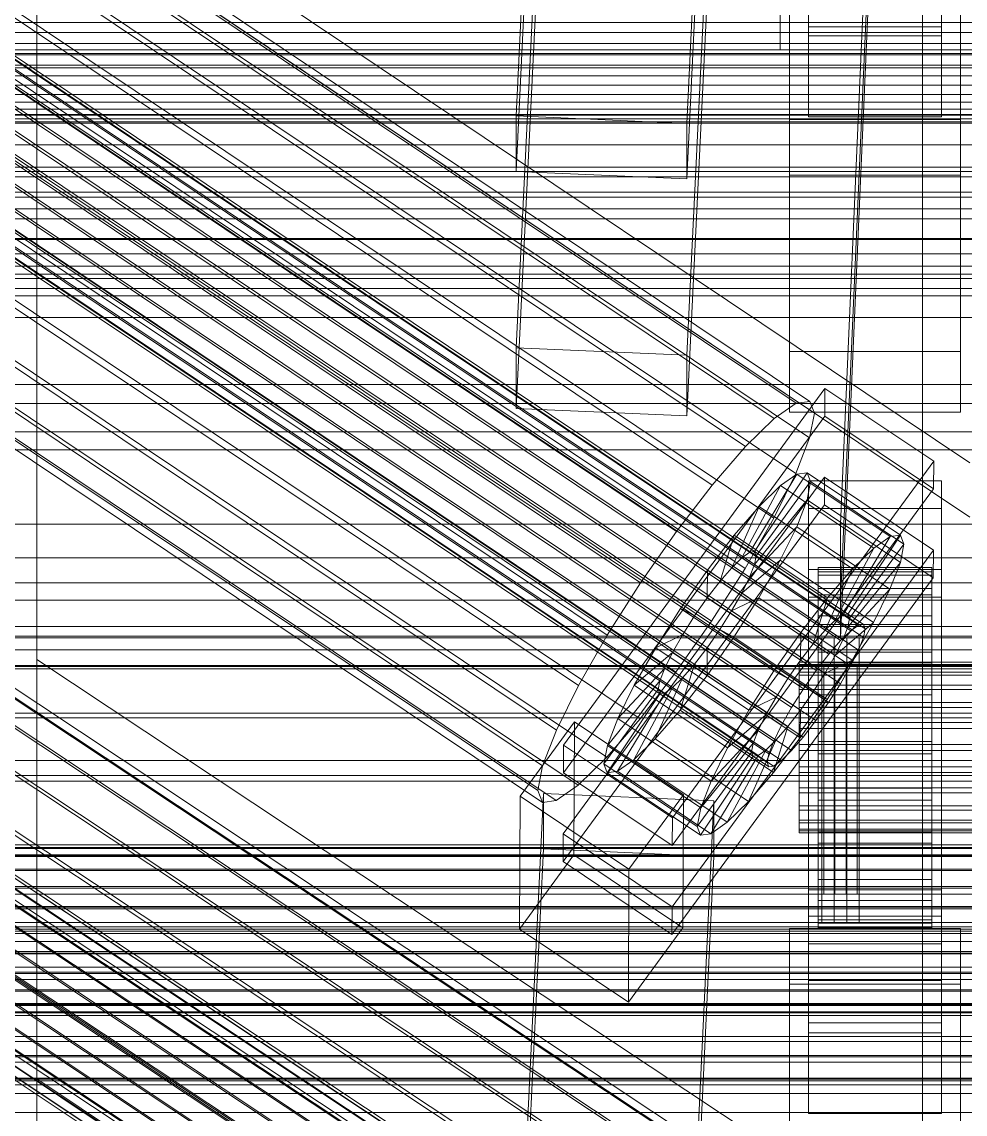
# Model space of a CAD drawing. Header units: millimetres. Extents: x -2500 to 58855, y -53268 to 6837.
# Drawn here: x -229.9 to -130.5, y -33162.2 to -33047.1 of the extents above; entities that cross this region are included whole.
import ezdxf

# ---------------------------------------------------------------- set-up
doc = ezdxf.new("R2010")
doc.units = ezdxf.units.MM
for name, color, linetype, lineweight in [('frontal_adapter-mix', 7, 'Continuous', 0), ('frontal_C01', 7, 'Continuous', 0), ('frontal_C02', 7, 'Continuous', 0), ('frontal_C03', 7, 'Continuous', 0), ('frontal_mezcladora', 7, 'Continuous', 0), ('frontal_secador', 7, 'Continuous', 0)]:
    doc.layers.add(name, color=color, linetype=linetype, lineweight=lineweight)

msp = doc.modelspace()

# ---------------------------------------------------------------- linework, layer by layer
at = {"layer": 'frontal_adapter-mix'}
for p in [(-150, -33000), (150, -33050)]:
    msp.add_line(p, (-150, -33050), dxfattribs=at)
at = {"layer": 'frontal_C01'}
for p, q in [((-228.298, -32923.125), (-228.298, -33114.26)), ((-228.298, -33119.948), (-228.298, -32928.813)), ((-147, -33003.054), (-147, -33048.527)), ((-133, -33048.527), (-133, -33003.054)), ((-177.811, -33081.409), (-174.943, -33022.59)), ((-156.962, -33023.377), (-159.83, -33082.196)), ((-177.811, -33087.814), (-174.943, -33028.994)), ((-159.83, -33088.6), (-156.962, -33029.781)), ((-147, -33047.593), (-147, -33032.224)), ((-133, -33032.224), (-133, -33047.593)), ((-149, -33081.801), (-149, -33036.707)), ((-131, -33036.707), (-131, -33081.801)), ((-147, -33041.698), (-147, -33057.066)), ((-133, -33057.066), (-133, -33041.698)), ((-149, -33088.204), (-149, -33043.11)), ((-131, -33088.204), (-131, -33043.11)), ((-147, -33045.325), (-147, -33048.527)), ((-133, -33048.527), (-133, -33045.325)), ((-440, -33048.181), (440, -33048.181)), ((-311.15, -33047.131), (311.15, -33047.131)), ((-133, -33047.593), (-147, -33047.593)), ((-147, -33047.593), (-147, -33057.066)), ((-133, -33057.066), (-133, -33047.593)), ((-440, -33049.335), (440, -33049.335)), ((-147, -33048.527), (-133, -33048.527)), ((-311.15, -33050.386), (311.15, -33050.386)), ((-440, -33050.526), (440, -33050.526)), ((-332.629, -33050.577), (-148.32, -33172.908)), ((-331.181, -33050.569), (-146.872, -33172.901)), ((-440, -33051.64), (440, -33051.64)), ((-440, -33052.75), (440, -33052.75)), ((-334.938, -33052.024), (-150.629, -33174.355)), ((-330.692, -33052.003), (-146.383, -33174.334)), ((-440, -33053.748), (440, -33053.748)), ((-311.15, -33053.747), (311.15, -33053.747)), ((-440, -33054.701), (440, -33054.701)), ((-356.348, -33054.947), (-142.549, -33196.851)), ((-355.53, -33054.434), (-141.731, -33196.339)), ((-355.017, -33054.432), (-141.218, -33196.336)), ((-354.844, -33054.94), (-141.045, -33196.844)), ((-337.95, -33054.813), (-153.641, -33177.144)), ((-331.197, -33054.779), (-146.887, -33177.11)), ((-440, -33055.517), (440, -33055.517)), ((-357.415, -33055.935), (-143.617, -33197.84)), ((-355.022, -33055.923), (-141.224, -33197.828)), ((-440, -33056.248), (440, -33056.248)), ((-440, -33056.825), (440, -33056.825)), ((-440, -33057.284), (440, -33057.284)), ((-358.659, -33057.331), (-144.861, -33199.236)), ((-355.541, -33057.316), (-141.742, -33199.22)), ((-311.15, -33056.891), (311.15, -33056.891)), ((-147, -33057.066), (-133, -33057.066)), ((-440, -33057.583), (440, -33057.583)), ((-440, -33057.74), (440, -33057.74)), ((-146.196, -33200.945), (-359.995, -33059.04)), ((-356.363, -33059.022), (-142.565, -33200.927)), ((-341.461, -33058.753), (-157.152, -33181.084)), ((-332.659, -33058.709), (-148.35, -33181.04)), ((-311.15, -33060.023), (311.15, -33060.023)), ((-361.332, -33060.946), (-147.533, -33202.85)), ((-357.434, -33060.926), (-143.635, -33202.831)), ((450, -33062.374), (-450, -33062.374)), ((-362.578, -33062.917), (-148.779, -33204.822)), ((-358.68, -33062.898), (-144.881, -33204.802)), ((-311.15, -33062.841), (311.15, -33062.841)), ((-160.922, -33185.907), (-345.231, -33063.576)), ((-334.981, -33063.525), (-150.672, -33185.856)), ((-363.648, -33064.821), (-149.85, -33206.726)), ((-360.017, -33064.803), (-146.218, -33206.708)), ((-364.471, -33066.528), (-150.672, -33208.432)), ((-361.352, -33066.512), (-147.554, -33208.417)), ((-311.15, -33065.531), (311.15, -33065.531)), ((-365.168, -33068.904), (-151.369, -33210.809)), ((-364.989, -33067.92), (-151.191, -33209.825)), ((-363.664, -33068.897), (-149.865, -33210.801)), ((-362.596, -33067.908), (-148.798, -33209.813)), ((-338.003, -33068.898), (-153.694, -33191.23)), ((-311.15, -33067.832), (311.15, -33067.832)), ((-364.995, -33069.412), (-151.196, -33211.316)), ((-364.482, -33069.409), (-150.683, -33211.314)), ((-349.002, -33068.953), (-164.693, -33191.285)), ((-311.15, -33069.896), (311.15, -33069.896)), ((-311.15, -33071.524), (311.15, -33071.524)), ((-311.15, -33072.821), (311.15, -33072.821)), ((-352.519, -33074.518), (-168.21, -33196.85)), ((-341.52, -33074.463), (-157.211, -33196.795)), ((-311.15, -33073.663), (311.15, -33073.663)), ((-311.15, -33074.106), (311.15, -33074.106)), ((-450, -33075.181), (450, -33075.181)), ((-425, -33075.923), (425, -33075.923)), ((-345.291, -33079.841), (-160.982, -33202.172)), ((-159.83, -33082.196), (-177.811, -33081.409)), ((-177.811, -33081.409), (-177.811, -33087.814)), ((-159.83, -33088.6), (-159.83, -33082.196)), ((-131, -33081.801), (-149, -33081.801)), ((-149, -33081.801), (-149, -33088.204)), ((-131, -33088.204), (-131, -33081.801)), ((425, -33087.291), (-425, -33087.291)), ((-177.811, -33087.814), (-159.83, -33088.6)), ((-149, -33088.204), (-131, -33088.204)), ((425, -33092.188), (-425, -33092.188)), ((-425, -33103.556), (425, -33103.556)), ((-130, -33179.504), (-228.298, -33114.26)), ((-228.298, -33114.26), (-228.298, -33426.447)), ((-228.298, -33114.26), (-228.298, -33119.948)), ((-228.298, -33432.135), (-228.298, -33119.948)), ((-228.298, -33119.948), (-130, -33185.191))]:
    msp.add_line(p, q, dxfattribs=at)
at = {"layer": 'frontal_C02'}
for p, q in [((-332.629, -32963.774), (-148.32, -33087.258)), ((-331.181, -32963.577), (-146.872, -33087.061)), ((-330.692, -32964.821), (-146.383, -33088.305)), ((-334.938, -32965.398), (-150.629, -33088.882)), ((-355.53, -32967.415), (-141.731, -33110.657)), ((-355.017, -32967.346), (-141.218, -33110.587)), ((-331.197, -32967.42), (-146.887, -33090.904)), ((-356.348, -32967.991), (-142.549, -33111.232)), ((-355.022, -32968.707), (-141.224, -33111.949)), ((-354.844, -32967.786), (-141.045, -33111.028)), ((-337.95, -32968.338), (-153.641, -33091.822)), ((-357.415, -32969.033), (-143.617, -33112.274)), ((-358.659, -32970.47), (-144.861, -33113.711)), ((-355.541, -32970.046), (-141.742, -33113.287)), ((-356.363, -32971.711), (-142.565, -33114.952)), ((-332.659, -32971.198), (-148.35, -33094.682)), ((-146.196, -33115.446), (-359.995, -32972.204)), ((-341.461, -32972.394), (-157.152, -33095.878)), ((-361.332, -32974.118), (-147.533, -33117.36)), ((-357.434, -32973.589), (-143.635, -33116.83)), ((-358.68, -32975.551), (-144.881, -33118.793)), ((-362.578, -32976.081), (-148.779, -33119.323)), ((-334.981, -32975.896), (-150.672, -33099.38)), ((-360.017, -32977.465), (-146.218, -33120.707)), ((-160.922, -33100.774), (-345.231, -32977.29)), ((-363.648, -32977.959), (-149.85, -33121.2)), ((-364.471, -32979.624), (-150.672, -33122.865)), ((-361.352, -32979.2), (-147.554, -33122.441)), ((-364.989, -32980.963), (-151.191, -33124.204)), ((-362.596, -32980.637), (-148.798, -33123.879)), ((-338.003, -32981.196), (-153.694, -33104.68)), ((-365.168, -32981.884), (-151.369, -33125.125)), ((-364.995, -32982.324), (-151.196, -33125.566)), ((-364.482, -32982.254), (-150.683, -33125.496)), ((-363.664, -32981.679), (-149.865, -33124.92)), ((-349.002, -32982.692), (-164.693, -33106.176)), ((-341.52, -32986.736), (-157.211, -33110.219)), ((-352.519, -32988.231), (-168.21, -33111.715)), ((-345.291, -32992.137), (-160.982, -33115.621)), ((-355.541, -32993.531), (-171.232, -33117.015)), ((-349.061, -32997.033), (-164.752, -33120.517)), ((-357.863, -32998.23), (-173.554, -33121.714)), ((-177.811, -33056.97), (-174.943, -32997.593)), ((-156.962, -32998.388), (-159.83, -33057.765)), ((-359.326, -33002.007), (-175.016, -33125.491)), ((-352.572, -33001.089), (-168.263, -33124.573)), ((-355.584, -33004.029), (-171.275, -33127.513)), ((-177.811, -33062.817), (-174.943, -33003.44)), ((-159.83, -33063.611), (-156.962, -33004.234)), ((-359.83, -33004.607), (-175.521, -33128.09)), ((-359.341, -33005.85), (-175.032, -33129.334)), ((-357.893, -33005.653), (-173.584, -33129.137)), ((-149, -33057.366), (-149, -33011.844)), ((-131, -33011.844), (-131, -33057.366)), ((-149, -33063.211), (-149, -33017.69)), ((-131, -33063.211), (-131, -33017.69)), ((-130, -33093.525), (-228.298, -33027.666)), ((-228.298, -33027.666), (-228.298, -33158.452)), ((-228.298, -33164.193), (-228.298, -33033.407)), ((-228.298, -33033.407), (-130, -33099.266)), ((-425, -33051.909), (425, -33051.909)), ((-159.83, -33057.765), (-177.811, -33056.97)), ((-177.811, -33056.97), (-177.811, -33062.817)), ((-131, -33057.366), (-149, -33057.366)), ((-149, -33057.366), (-149, -33063.211)), ((-131, -33063.211), (-131, -33057.366)), ((-159.83, -33063.611), (-159.83, -33057.765)), ((-177.811, -33062.817), (-159.83, -33063.611)), ((425, -33063.385), (-425, -33063.385)), ((-149, -33063.211), (-131, -33063.211)), ((425, -33066.756), (-425, -33066.756)), ((-425, -33078.232), (425, -33078.232)), ((-172.809, -33123.286), (-145.277, -33085.693)), ((-145.289, -33088.616), (-145.277, -33085.693)), ((-145.277, -33085.693), (-133.809, -33093.377)), ((-150.629, -33088.882), (-148.32, -33087.258)), ((-148.32, -33087.258), (-146.872, -33087.061)), ((-146.872, -33087.061), (-146.383, -33088.305)), ((-146.383, -33088.305), (-146.887, -33090.904)), ((-145.289, -33088.616), (-172.821, -33126.209)), ((-153.641, -33091.822), (-150.629, -33088.882)), ((-133.821, -33096.299), (-145.289, -33088.616)), ((-157.152, -33095.878), (-153.641, -33091.822)), ((-146.887, -33090.904), (-148.35, -33094.682)), ((-133.809, -33093.377), (-161.341, -33130.97)), ((-133.809, -33093.377), (-133.821, -33096.299)), ((-172.847, -33132.639), (-145.315, -33095.046)), ((-153.199, -33102.973), (-148.226, -33094.729)), ((-152.686, -33102.904), (-147.143, -33094.582)), ((-148.35, -33094.682), (-150.672, -33099.38)), ((-148.226, -33094.729), (-149.953, -33095.944)), ((-147.143, -33094.582), (-148.226, -33094.729)), ((-148.226, -33094.729), (-138.396, -33101.315)), ((-147.143, -33094.582), (-137.313, -33101.168)), ((-146.777, -33095.512), (-147.143, -33094.582)), ((-145.327, -33097.968), (-145.315, -33095.046)), ((-145.315, -33095.046), (-133.847, -33102.729)), ((-161.353, -33133.892), (-133.821, -33096.299)), ((-160.922, -33100.774), (-157.152, -33095.878)), ((-154.017, -33103.549), (-149.953, -33095.944)), ((-152.513, -33103.344), (-146.777, -33095.512)), ((-149.953, -33095.944), (-152.207, -33098.143)), ((-149.953, -33095.944), (-140.123, -33102.53)), ((-147.155, -33097.457), (-146.777, -33095.512)), ((-147, -33098.346), (-147, -33095.423)), ((-147, -33095.423), (-133, -33095.423)), ((-147, -33141.327), (-147, -33095.423)), ((-146.777, -33095.512), (-136.948, -33102.098)), ((-133, -33095.423), (-133, -33098.346)), ((-133, -33095.423), (-133, -33141.327)), ((-152.692, -33104.265), (-147.155, -33097.457)), ((-148.249, -33100.282), (-147.155, -33097.457)), ((-147.155, -33097.457), (-137.325, -33104.042)), ((-145.327, -33097.968), (-172.859, -33135.561)), ((-155.085, -33104.591), (-152.207, -33098.143)), ((-152.207, -33098.143), (-154.833, -33101.178)), ((-152.207, -33098.143), (-142.377, -33104.729)), ((-133, -33098.346), (-147, -33098.346)), ((-147, -33098.346), (-147, -33144.25)), ((-133.859, -33105.652), (-145.327, -33097.968)), ((-133, -33144.25), (-133, -33098.346)), ((-150.672, -33099.38), (-153.694, -33104.68)), ((-164.693, -33106.176), (-160.922, -33100.774)), ((-153.21, -33105.604), (-148.249, -33100.282)), ((-149.985, -33103.797), (-148.249, -33100.282)), ((-148.249, -33100.282), (-138.419, -33106.868)), ((-154.833, -33101.178), (-157.653, -33104.84)), ((-156.329, -33106.028), (-154.833, -33101.178)), ((-154.833, -33101.178), (-145.003, -33107.763)), ((-138.396, -33101.315), (-143.369, -33109.559)), ((-137.313, -33101.168), (-142.856, -33109.489)), ((-136.948, -33102.098), (-142.683, -33109.93)), ((-140.123, -33102.53), (-138.396, -33101.315)), ((-138.396, -33101.315), (-137.313, -33101.168)), ((-136.948, -33102.098), (-137.325, -33104.042)), ((-137.313, -33101.168), (-136.948, -33102.098)), ((-133.847, -33102.729), (-161.379, -33140.322)), ((-154.017, -33103.549), (-153.199, -33102.973)), ((-153.199, -33102.973), (-152.686, -33102.904)), ((-143.369, -33109.559), (-153.199, -33102.973)), ((-152.513, -33103.344), (-152.692, -33104.265)), ((-142.856, -33109.489), (-152.686, -33102.904)), ((-152.686, -33102.904), (-152.513, -33103.344)), ((-142.683, -33109.93), (-152.513, -33103.344)), ((-140.123, -33102.53), (-144.188, -33110.135)), ((-142.377, -33104.729), (-140.123, -33102.53)), ((-133.847, -33102.729), (-133.859, -33105.652)), ((-156.329, -33106.028), (-155.085, -33104.591)), ((-155.085, -33104.591), (-154.017, -33103.549)), ((-145.255, -33111.176), (-155.085, -33104.591)), ((-154.033, -33107.269), (-149.985, -33103.797)), ((-144.188, -33110.135), (-154.017, -33103.549)), ((-152.692, -33104.265), (-153.21, -33105.604)), ((-142.862, -33110.851), (-152.692, -33104.265)), ((-152.246, -33107.762), (-149.985, -33103.797)), ((-149.985, -33103.797), (-140.156, -33110.383)), ((-146, -33114.562), (-146, -33104.568)), ((-146, -33104.568), (-146, -33105.044)), ((-146, -33104.568), (-134, -33104.568)), ((-146, -33105.386), (-146, -33104.568)), ((-137.325, -33104.042), (-142.862, -33110.851)), ((-137.325, -33104.042), (-138.419, -33106.868)), ((-134, -33105.044), (-134, -33104.568)), ((-134, -33104.568), (-134, -33114.562)), ((-134, -33104.568), (-134, -33105.386)), ((-161.391, -33143.245), (-133.859, -33105.652)), ((-157.653, -33104.84), (-160.474, -33108.88)), ((-157.653, -33104.84), (-157.665, -33107.762)), ((-147.823, -33111.426), (-157.653, -33104.84)), ((-153.694, -33104.68), (-157.211, -33110.219)), ((-153.21, -33105.604), (-154.033, -33107.269)), ((-143.38, -33112.19), (-153.21, -33105.604)), ((-147, -33107.698), (-147, -33104.776)), ((-147, -33104.776), (-133, -33104.776)), ((-147, -33150.68), (-147, -33104.776)), ((-146, -33114.787), (-146, -33105.044)), ((-146, -33105.044), (-146, -33106.782)), ((-146, -33105.044), (-134, -33105.044)), ((-146, -33114.95), (-146, -33105.386)), ((-146, -33105.386), (-134, -33105.386)), ((-146, -33107.443), (-146, -33105.386)), ((-142.377, -33104.729), (-145.255, -33111.176)), ((-145.003, -33107.763), (-142.377, -33104.729)), ((-134, -33106.782), (-134, -33105.044)), ((-134, -33105.044), (-134, -33114.787)), ((-134, -33105.386), (-134, -33114.95)), ((-134, -33105.386), (-134, -33107.443)), ((-133, -33104.776), (-133, -33107.698)), ((-133, -33104.776), (-133, -33150.68)), ((-168.21, -33111.715), (-164.693, -33106.176)), ((-157.665, -33107.762), (-156.329, -33106.028)), ((-146.499, -33112.614), (-156.329, -33106.028)), ((-146, -33115.611), (-146, -33106.782)), ((-146, -33106.782), (-146, -33109.662)), ((-146, -33106.782), (-134, -33106.782)), ((-138.419, -33106.868), (-143.38, -33112.19)), ((-138.419, -33106.868), (-140.156, -33110.383)), ((-134, -33109.662), (-134, -33106.782)), ((-134, -33106.782), (-134, -33115.611)), ((-159.001, -33109.676), (-157.665, -33107.762)), ((-157.665, -33107.762), (-147.835, -33114.348)), ((-154.033, -33107.269), (-155.103, -33109.146)), ((-155.103, -33109.146), (-152.246, -33107.762)), ((-154.877, -33111.905), (-152.246, -33107.762)), ((-144.203, -33113.854), (-154.033, -33107.269)), ((-152.246, -33107.762), (-142.416, -33114.347)), ((-147.823, -33111.426), (-145.003, -33107.763)), ((-133, -33107.698), (-147, -33107.698)), ((-147, -33107.698), (-147, -33153.603)), ((-145.003, -33107.763), (-146.499, -33112.614)), ((-146, -33115.924), (-146, -33107.443)), ((-146, -33107.443), (-134, -33107.443)), ((-146, -33110.597), (-146, -33107.443)), ((-134, -33107.443), (-134, -33115.924)), ((-134, -33107.443), (-134, -33110.597)), ((-133, -33153.603), (-133, -33107.698)), ((-160.474, -33108.88), (-163.105, -33113.024)), ((-159.001, -33109.676), (-160.474, -33108.88)), ((-160.474, -33108.88), (-150.644, -33115.466)), ((-155.103, -33109.146), (-156.35, -33111.109)), ((-145.274, -33115.732), (-155.103, -33109.146)), ((-157.211, -33110.219), (-160.982, -33115.621)), ((-160.247, -33111.639), (-159.001, -33109.676)), ((-149.171, -33116.262), (-159.001, -33109.676)), ((-146, -33116.975), (-146, -33109.662)), ((-146, -33109.662), (-146, -33113.49)), ((-146, -33109.662), (-134, -33109.662)), ((-144.188, -33110.135), (-145.255, -33111.176)), ((-143.369, -33109.559), (-144.188, -33110.135)), ((-142.856, -33109.489), (-143.369, -33109.559)), ((-142.862, -33110.851), (-142.683, -33109.93)), ((-142.683, -33109.93), (-142.856, -33109.489)), ((-134, -33113.49), (-134, -33109.662)), ((-134, -33109.662), (-134, -33116.975)), ((-156.35, -33111.109), (-157.686, -33113.023)), ((-156.35, -33111.109), (-154.877, -33111.905)), ((-146.52, -33117.695), (-156.35, -33111.109)), ((-150.644, -33115.466), (-147.823, -33111.426)), ((-147.835, -33114.348), (-147.823, -33111.426)), ((-145.255, -33111.176), (-146.499, -33112.614)), ((-146, -33117.418), (-146, -33110.597)), ((-146, -33110.597), (-134, -33110.597)), ((-146, -33114.635), (-146, -33110.597)), ((-140.156, -33110.383), (-144.203, -33113.854)), ((-143.617, -33112.274), (-142.549, -33111.232)), ((-143.38, -33112.19), (-142.862, -33110.851)), ((-142.549, -33111.232), (-141.731, -33110.657)), ((-140.156, -33110.383), (-142.416, -33114.347)), ((-141.731, -33110.657), (-141.218, -33110.587)), ((-141.045, -33111.028), (-141.224, -33111.949)), ((-141.218, -33110.587), (-141.045, -33111.028)), ((-134, -33110.597), (-134, -33117.418)), ((-134, -33110.597), (-134, -33114.635)), ((-171.232, -33117.015), (-168.21, -33111.715)), ((-160.247, -33111.639), (-163.105, -33113.024)), ((-161.318, -33113.517), (-160.247, -33111.639)), ((-150.417, -33118.225), (-160.247, -33111.639)), ((-157.698, -33115.946), (-154.877, -33111.905)), ((-154.877, -33111.905), (-145.047, -33118.491)), ((-146.499, -33112.614), (-147.835, -33114.348)), ((-144.861, -33113.711), (-143.617, -33112.274)), ((-144.203, -33113.854), (-143.38, -33112.19)), ((-141.224, -33111.949), (-141.742, -33113.287)), ((-450, -33113.242), (450, -33113.242)), ((-163.105, -33113.024), (-165.365, -33116.988)), ((-161.318, -33113.517), (-165.365, -33116.988)), ((-163.105, -33113.024), (-153.275, -33119.61)), ((-162.14, -33115.182), (-161.318, -33113.517)), ((-151.488, -33120.103), (-161.318, -33113.517)), ((-157.686, -33113.023), (-159.022, -33114.758)), ((-157.686, -33113.023), (-157.698, -33115.946)), ((-147.856, -33119.609), (-157.686, -33113.023)), ((-146.196, -33115.446), (-144.861, -33113.711)), ((-146, -33118.788), (-146, -33113.49)), ((-146, -33113.49), (-146, -33118.004)), ((-146, -33113.49), (-134, -33113.49)), ((-141.742, -33113.287), (-142.565, -33114.952)), ((-134, -33118.004), (-134, -33113.49)), ((-134, -33113.49), (-134, -33118.788)), ((-159.022, -33114.758), (-160.518, -33119.608)), ((-159.022, -33114.758), (-160.266, -33116.195)), ((-149.192, -33121.344), (-159.022, -33114.758)), ((-147.835, -33114.348), (-149.171, -33116.262)), ((-148, -33114.95), (-148, -33114.562)), ((-148, -33114.562), (-148, -33114.787)), ((-148, -33114.562), (148, -33114.562)), ((-148, -33114.787), (-148, -33115.611)), ((-148, -33114.787), (148, -33114.787)), ((-148, -33115.924), (-148, -33114.95)), ((-148, -33114.95), (148, -33114.95)), ((-146, -33114.787), (-146, -33114.562)), ((-134, -33114.562), (-146, -33114.562)), ((-146, -33114.562), (-146, -33114.95)), ((-146, -33119.33), (-146, -33114.635)), ((-146, -33114.635), (-134, -33114.635)), ((-146, -33119.28), (-146, -33114.635)), ((-146, -33115.611), (-146, -33114.787)), ((-134, -33114.787), (-146, -33114.787)), ((-134, -33114.95), (-146, -33114.95)), ((-146, -33114.95), (-146, -33115.924)), ((-145.274, -33115.732), (-144.203, -33113.854)), ((-142.416, -33114.347), (-145.274, -33115.732)), ((-142.416, -33114.347), (-145.047, -33118.491)), ((-142.565, -33114.952), (-143.635, -33116.83)), ((-134, -33114.562), (-134, -33114.787)), ((-134, -33114.95), (-134, -33114.562)), ((-134, -33114.635), (-134, -33119.33)), ((-134, -33114.635), (-134, -33119.28)), ((-134, -33114.787), (-134, -33115.611)), ((-134, -33115.924), (-134, -33114.95)), ((-162.14, -33115.182), (-167.102, -33120.503)), ((-160.982, -33115.621), (-164.752, -33120.517)), ((-162.659, -33116.521), (-162.14, -33115.182)), ((-152.311, -33121.768), (-162.14, -33115.182)), ((-160.518, -33119.608), (-157.698, -33115.946)), ((-157.698, -33115.946), (-147.868, -33122.532)), ((-153.275, -33119.61), (-150.644, -33115.466)), ((-150.644, -33115.466), (-149.171, -33116.262)), ((-148, -33115.611), (-148, -33116.975)), ((-148, -33115.611), (148, -33115.611)), ((-148, -33117.418), (-148, -33115.924)), ((-148, -33115.924), (148, -33115.924)), ((-147.533, -33117.36), (-146.196, -33115.446)), ((-146.52, -33117.695), (-145.274, -33115.732)), ((-146, -33116.975), (-146, -33115.611)), ((-134, -33115.611), (-146, -33115.611)), ((-134, -33115.924), (-146, -33115.924)), ((-146, -33115.924), (-146, -33117.418)), ((-134, -33115.611), (-134, -33116.975)), ((-134, -33117.418), (-134, -33115.924)), ((-173.554, -33121.714), (-171.232, -33117.015)), ((-162.659, -33116.521), (-168.196, -33123.329)), ((-165.365, -33116.988), (-167.102, -33120.503)), ((-161.333, -33117.237), (-165.397, -33124.842)), ((-165.365, -33116.988), (-155.535, -33123.574)), ((-160.266, -33116.195), (-163.144, -33122.642)), ((-162.837, -33117.442), (-162.659, -33116.521)), ((-152.829, -33123.106), (-162.659, -33116.521)), ((-161.333, -33117.237), (-162.151, -33117.812)), ((-160.266, -33116.195), (-161.333, -33117.237)), ((-151.503, -33123.823), (-161.333, -33117.237)), ((-150.436, -33122.781), (-160.266, -33116.195)), ((-149.171, -33116.262), (-150.417, -33118.225)), ((-148, -33116.975), (-148, -33118.788)), ((-148, -33116.975), (148, -33116.975)), ((-146, -33118.788), (-146, -33116.975)), ((-134, -33116.975), (-146, -33116.975)), ((-143.635, -33116.83), (-144.881, -33118.793)), ((-134, -33116.975), (-134, -33118.788)), ((-162.837, -33117.442), (-168.573, -33125.273)), ((-162.664, -33117.882), (-168.208, -33126.204)), ((-162.151, -33117.812), (-167.125, -33126.056)), ((-162.664, -33117.882), (-162.837, -33117.442)), ((-153.008, -33124.027), (-162.837, -33117.442)), ((-162.151, -33117.812), (-162.664, -33117.882)), ((-152.835, -33124.468), (-162.664, -33117.882)), ((-152.321, -33124.398), (-162.151, -33117.812)), ((-153.275, -33119.61), (-150.417, -33118.225)), ((-150.417, -33118.225), (-151.488, -33120.103)), ((-148.779, -33119.323), (-147.533, -33117.36)), ((-148, -33119.33), (-148, -33117.418)), ((-148, -33117.418), (148, -33117.418)), ((-147.856, -33119.609), (-146.52, -33117.695)), ((-145.047, -33118.491), (-146.52, -33117.695)), ((-134, -33117.418), (-146, -33117.418)), ((-146, -33117.418), (-146, -33119.33)), ((-146, -33118.004), (-146, -33120.926)), ((-134, -33118.004), (-146, -33118.004)), ((-146, -33118.004), (-146, -33122.896)), ((-134, -33119.33), (-134, -33117.418)), ((-134, -33120.926), (-134, -33118.004)), ((-134, -33122.896), (-134, -33118.004)), ((-149.85, -33121.2), (-148.779, -33119.323)), ((-148, -33118.788), (-148, -33120.926)), ((-148, -33118.788), (148, -33118.788)), ((-148, -33121.531), (-148, -33119.33)), ((-148, -33119.33), (148, -33119.33)), ((-145.047, -33118.491), (-147.868, -33122.532)), ((-144.881, -33118.793), (-146.218, -33120.707)), ((-146, -33120.926), (-146, -33118.788)), ((-134, -33118.788), (-146, -33118.788)), ((-146, -33121.531), (-146, -33119.28)), ((-146, -33119.28), (-134, -33119.28)), ((-146, -33124.218), (-146, -33119.28)), ((-134, -33119.33), (-146, -33119.33)), ((-146, -33119.33), (-146, -33121.531)), ((-134, -33118.788), (-134, -33120.926)), ((-134, -33119.28), (-134, -33121.531)), ((-134, -33119.28), (-134, -33124.218)), ((-134, -33121.531), (-134, -33119.33)), ((-164.752, -33120.517), (-168.263, -33124.573)), ((-167.102, -33120.503), (-168.196, -33123.329)), ((-167.102, -33120.503), (-157.272, -33127.089)), ((-163.144, -33122.642), (-160.518, -33119.608)), ((-160.518, -33119.608), (-150.688, -33126.194)), ((-155.535, -33123.574), (-153.275, -33119.61)), ((-155.535, -33123.574), (-151.488, -33120.103)), ((-151.488, -33120.103), (-152.311, -33121.768)), ((-149.192, -33121.344), (-147.856, -33119.609)), ((-147.868, -33122.532), (-147.856, -33119.609)), ((-146.218, -33120.707), (-147.554, -33122.441)), ((-177.394, -33128.675), (-171.658, -33120.843)), ((-175.016, -33125.491), (-173.554, -33121.714)), ((-171.715, -33134.872), (-171.658, -33120.843)), ((-171.658, -33120.843), (-160.19, -33128.526)), ((-157.272, -33127.089), (-152.311, -33121.768)), ((-152.311, -33121.768), (-152.829, -33123.106)), ((-150.688, -33126.194), (-149.192, -33121.344)), ((-150.672, -33122.865), (-149.85, -33121.2)), ((-150.436, -33122.781), (-149.192, -33121.344)), ((-148, -33120.926), (-148, -33123.243)), ((148, -33120.926), (-148, -33120.926)), ((-148, -33123.87), (-148, -33121.531)), ((-148, -33121.531), (148, -33121.531)), ((-146, -33120.926), (-134, -33120.926)), ((-146, -33123.243), (-146, -33120.926)), ((-134, -33121.531), (-146, -33121.531)), ((-146, -33121.531), (-146, -33123.87)), ((-134, -33120.926), (-134, -33123.243)), ((-134, -33123.87), (-134, -33121.531)), ((-165.397, -33124.842), (-163.144, -33122.642)), ((-163.144, -33122.642), (-153.314, -33129.228)), ((-153.314, -33129.228), (-150.436, -33122.781)), ((-151.503, -33123.823), (-150.436, -33122.781)), ((-151.191, -33124.204), (-150.672, -33122.865)), ((-147.868, -33122.532), (-150.688, -33126.194)), ((-147.554, -33122.441), (-148.798, -33123.879)), ((-146, -33123.243), (-146, -33122.896)), ((-146, -33122.896), (-146, -33127.833)), ((-146, -33122.896), (-134, -33122.896)), ((-134, -33127.833), (-134, -33122.896)), ((-134, -33122.896), (-134, -33123.243)), ((-172.809, -33123.286), (-172.821, -33126.209)), ((-161.341, -33130.97), (-172.809, -33123.286)), ((-168.196, -33123.329), (-168.573, -33125.273)), ((-168.196, -33123.329), (-158.366, -33129.915)), ((-158.743, -33131.859), (-153.008, -33124.027)), ((-158.366, -33129.915), (-152.829, -33123.106)), ((-157.272, -33127.089), (-155.535, -33123.574)), ((-155.567, -33131.427), (-151.503, -33123.823)), ((-152.829, -33123.106), (-153.008, -33124.027)), ((-153.008, -33124.027), (-152.835, -33124.468)), ((-152.321, -33124.398), (-151.503, -33123.823)), ((-148.798, -33123.879), (-149.865, -33124.92)), ((-148, -33123.243), (-148, -33125.582)), ((-148, -33123.243), (148, -33123.243)), ((-148, -33126.187), (-148, -33123.87)), ((-148, -33123.87), (148, -33123.87)), ((-146, -33125.582), (-146, -33123.243)), ((-134, -33123.243), (-146, -33123.243)), ((-146, -33123.87), (-146, -33124.218)), ((-134, -33123.87), (-146, -33123.87)), ((-146, -33123.87), (-146, -33126.187)), ((-134, -33123.243), (-134, -33125.582)), ((-134, -33124.218), (-134, -33123.87)), ((-134, -33126.187), (-134, -33123.87)), ((450, -33124.933), (-450, -33124.933)), ((-168.263, -33124.573), (-171.275, -33127.513)), ((-168.573, -33125.273), (-168.208, -33126.204)), ((-168.573, -33125.273), (-158.743, -33131.859)), ((-167.125, -33126.056), (-165.397, -33124.842)), ((-165.397, -33124.842), (-155.567, -33131.427)), ((-158.378, -33132.789), (-152.835, -33124.468)), ((-157.295, -33132.642), (-152.321, -33124.398)), ((-152.835, -33124.468), (-152.321, -33124.398)), ((-151.369, -33125.125), (-151.191, -33124.204)), ((-151.196, -33125.566), (-151.369, -33125.125)), ((-149.865, -33124.92), (-150.683, -33125.496)), ((-146, -33124.218), (-134, -33124.218)), ((-146, -33129.11), (-146, -33124.218)), ((-134, -33124.218), (-134, -33129.11)), ((-175.521, -33128.09), (-175.016, -33125.491)), ((-172.821, -33126.209), (-161.353, -33133.892)), ((-168.208, -33126.204), (-167.125, -33126.056)), ((-168.208, -33126.204), (-158.378, -33132.789)), ((-167.125, -33126.056), (-157.295, -33132.642)), ((-150.688, -33126.194), (-153.314, -33129.228)), ((-150.683, -33125.496), (-151.196, -33125.566)), ((-148, -33125.582), (-148, -33127.783)), ((-148, -33125.582), (148, -33125.582)), ((-148, -33128.325), (-148, -33126.187)), ((-148, -33126.187), (148, -33126.187)), ((-146, -33127.783), (-146, -33125.582)), ((-146, -33125.582), (-146, -33127.833)), ((-134, -33125.582), (-146, -33125.582)), ((-146, -33126.187), (-146, -33129.11)), ((-134, -33126.187), (-146, -33126.187)), ((-146, -33126.187), (-146, -33128.325)), ((-134, -33127.833), (-134, -33125.582)), ((-134, -33125.582), (-134, -33127.783)), ((-134, -33129.11), (-134, -33126.187)), ((-134, -33128.325), (-134, -33126.187)), ((-171.275, -33127.513), (-173.584, -33129.137)), ((-158.366, -33129.915), (-157.272, -33127.089)), ((-177.811, -33187.756), (-174.943, -33128.379)), ((-177.394, -33128.675), (-177.451, -33142.704)), ((-165.926, -33136.358), (-177.394, -33128.675)), ((-175.032, -33129.334), (-175.521, -33128.09)), ((-174.943, -33134.225), (-174.943, -33128.379)), ((-174.943, -33128.379), (-156.962, -33129.173)), ((-160.19, -33128.526), (-165.926, -33136.358)), ((-160.19, -33128.526), (-160.247, -33142.555)), ((-148, -33127.783), (-148, -33129.695)), ((-148, -33127.783), (148, -33127.783)), ((-148, -33130.138), (-148, -33128.325)), ((-148, -33128.325), (148, -33128.325)), ((-146, -33129.695), (-146, -33127.783)), ((-146, -33127.783), (-146, -33132.478)), ((-134, -33127.783), (-146, -33127.783)), ((-146, -33127.833), (-146, -33132.478)), ((-146, -33127.833), (-134, -33127.833)), ((-146, -33128.325), (-146, -33133.623)), ((-134, -33128.325), (-146, -33128.325)), ((-146, -33128.325), (-146, -33130.138)), ((-134, -33132.478), (-134, -33127.783)), ((-134, -33127.783), (-134, -33129.695)), ((-134, -33132.478), (-134, -33127.833)), ((-134, -33133.623), (-134, -33128.325)), ((-134, -33130.138), (-134, -33128.325)), ((-173.584, -33129.137), (-175.032, -33129.334)), ((-156.962, -33129.173), (-159.83, -33188.55)), ((-158.743, -33131.859), (-158.366, -33129.915)), ((-156.962, -33129.173), (-156.962, -33135.019)), ((-153.314, -33129.228), (-155.567, -33131.427)), ((-148, -33129.695), (-148, -33131.19)), ((-148, -33129.695), (148, -33129.695)), ((-146, -33129.11), (-134, -33129.11)), ((-146, -33133.623), (-146, -33129.11)), ((-146, -33131.19), (-146, -33129.695)), ((-146, -33129.695), (-146, -33136.516)), ((-134, -33129.695), (-146, -33129.695)), ((-134, -33129.11), (-134, -33133.623)), ((-134, -33136.516), (-134, -33129.695)), ((-134, -33129.695), (-134, -33131.19)), ((-161.353, -33133.892), (-161.341, -33130.97)), ((-148, -33131.503), (-148, -33130.138)), ((-148, -33130.138), (148, -33130.138)), ((-146, -33130.138), (-146, -33137.451)), ((-134, -33130.138), (-146, -33130.138)), ((-146, -33130.138), (-146, -33131.503)), ((-134, -33137.451), (-134, -33130.138)), ((-134, -33131.503), (-134, -33130.138)), ((-158.378, -33132.789), (-158.743, -33131.859)), ((-155.567, -33131.427), (-157.295, -33132.642)), ((-148, -33131.19), (-148, -33132.164)), ((-148, -33131.19), (148, -33131.19)), ((-148, -33132.326), (-148, -33131.503)), ((-148, -33131.503), (148, -33131.503)), ((-148, -33132.164), (-148, -33132.551)), ((-148, -33132.164), (148, -33132.164)), ((-146, -33132.164), (-146, -33131.19)), ((-146, -33131.19), (-146, -33139.671)), ((-134, -33131.19), (-146, -33131.19)), ((-146, -33131.503), (-146, -33140.332)), ((-134, -33131.503), (-146, -33131.503)), ((-146, -33131.503), (-146, -33132.326)), ((-146, -33132.551), (-146, -33132.164)), ((-146, -33132.164), (-146, -33141.727)), ((-134, -33132.164), (-146, -33132.164)), ((-134, -33139.671), (-134, -33131.19)), ((-134, -33131.19), (-134, -33132.164)), ((-134, -33140.332), (-134, -33131.503)), ((-134, -33132.326), (-134, -33131.503)), ((-134, -33141.727), (-134, -33132.164)), ((-134, -33132.164), (-134, -33132.551)), ((-172.847, -33132.639), (-172.859, -33135.561)), ((-161.379, -33140.322), (-172.847, -33132.639)), ((-157.295, -33132.642), (-158.378, -33132.789)), ((-148, -33132.551), (-148, -33132.326)), ((-148, -33132.326), (148, -33132.326)), ((-148, -33132.551), (148, -33132.551)), ((-146, -33132.326), (-146, -33142.069)), ((-134, -33132.326), (-146, -33132.326)), ((-146, -33132.326), (-146, -33132.551)), ((-146, -33132.478), (-146, -33136.516)), ((-146, -33132.478), (-134, -33132.478)), ((-146, -33132.551), (-146, -33142.545)), ((-134, -33132.551), (-146, -33132.551)), ((-134, -33142.069), (-134, -33132.326)), ((-134, -33132.551), (-134, -33132.326)), ((-134, -33136.516), (-134, -33132.478)), ((-134, -33142.545), (-134, -33132.551)), ((-177.811, -33193.602), (-174.943, -33134.225)), ((-156.962, -33135.019), (-174.943, -33134.225)), ((-146, -33133.623), (-134, -33133.623)), ((-146, -33137.451), (-146, -33133.623)), ((-134, -33133.623), (-134, -33137.451)), ((-171.715, -33134.872), (-177.451, -33142.704)), ((-172.859, -33135.561), (-161.391, -33143.245)), ((-160.247, -33142.555), (-171.715, -33134.872)), ((-159.83, -33194.396), (-156.962, -33135.019)), ((-165.983, -33150.387), (-165.926, -33136.358)), ((-146, -33136.516), (-146, -33139.671)), ((-146, -33136.516), (-134, -33136.516)), ((-134, -33139.671), (-134, -33136.516)), ((-146, -33137.451), (-134, -33137.451)), ((-146, -33140.332), (-146, -33137.451)), ((-134, -33137.451), (-134, -33140.332)), ((-147, -33152.567), (-147, -33138.538)), ((-147, -33138.538), (-133, -33138.538)), ((-147, -33148.101), (-147, -33138.538)), ((-133, -33138.538), (-133, -33152.567)), ((-133, -33138.538), (-133, -33148.101)), ((-146, -33139.671), (-146, -33141.727)), ((-146, -33139.671), (-134, -33139.671)), ((-134, -33141.727), (-134, -33139.671)), ((-161.391, -33143.245), (-161.379, -33140.322)), ((-133, -33141.327), (-147, -33141.327)), ((-147, -33141.327), (-147, -33144.25)), ((-146, -33140.332), (-134, -33140.332)), ((-146, -33142.069), (-146, -33140.332)), ((-134, -33140.332), (-134, -33142.069)), ((-133, -33144.25), (-133, -33141.327)), ((-165.983, -33150.387), (-160.247, -33142.555)), ((-146, -33141.727), (-146, -33142.545)), ((-146, -33141.727), (-134, -33141.727)), ((-146, -33142.069), (-134, -33142.069)), ((-146, -33142.545), (-146, -33142.069)), ((-146, -33142.545), (-134, -33142.545)), ((-134, -33142.545), (-134, -33141.727)), ((-134, -33142.069), (-134, -33142.545)), ((-177.451, -33142.704), (-165.983, -33150.387)), ((-149, -33148.475), (-149, -33142.63)), ((-149, -33142.63), (-131, -33142.63)), ((-149, -33188.151), (-149, -33142.63)), ((-131, -33142.63), (-131, -33148.475)), ((-131, -33142.63), (-131, -33188.151)), ((-147, -33144.25), (-133, -33144.25)), ((450, -33146.714), (-450, -33146.714)), ((-133, -33148.101), (-147, -33148.101)), ((-147, -33148.101), (-147, -33162.13)), ((-133, -33162.13), (-133, -33148.101)), ((-131, -33148.475), (-149, -33148.475)), ((-149, -33193.997), (-149, -33148.475)), ((-131, -33193.997), (-131, -33148.475)), ((-133, -33150.68), (-147, -33150.68)), ((-147, -33150.68), (-147, -33153.603)), ((-133, -33153.603), (-133, -33150.68)), ((-133, -33152.567), (-147, -33152.567)), ((-147, -33152.567), (-147, -33162.13)), ((-133, -33162.13), (-133, -33152.567)), ((-147, -33153.603), (-133, -33153.603)), ((-450, -33158.405), (450, -33158.405)), ((-130, -33224.31), (-228.298, -33158.452)), ((-228.298, -33158.452), (-228.298, -33332.832)), ((-228.298, -33158.452), (-228.298, -33164.193)), ((-147, -33162.13), (-133, -33162.13))]:
    msp.add_line(p, q, dxfattribs=at)
at = {"layer": 'frontal_C03'}
for p, q in [((430, -33085.291), (-430, -33085.291)), ((430, -33090.291), (-430, -33090.291)), ((0, -33106.199), (-250, -33106.199)), ((-250, -33110.797), (250, -33110.797)), ((-250, -33111.797), (250, -33111.797)), ((-250, -33111.977), (0, -33111.977)), ((-250, -33111.977), (250, -33111.977)), ((-250, -33114.91), (250, -33114.91)), ((-250, -33115.258), (250, -33115.258)), ((-250, -33119.923), (250, -33119.923)), ((-250, -33120.415), (250, -33120.415)), ((-250, -33126.494), (250, -33126.494)), ((-250, -33127.097), (250, -33127.097)), ((-268, -33133.795), (268, -33133.795)), ((-268, -33134.077), (268, -33134.077)), ((-268, -33134.127), (268, -33134.127)), ((250, -33134.177), (-250, -33134.177)), ((-268, -33134.952), (268, -33134.952)), ((-268, -33135.05), (268, -33135.05)), ((-250, -33134.849), (250, -33134.849)), ((-268, -33136.362), (268, -33136.362)), ((-268, -33136.5), (268, -33136.5)), ((-268, -33138.21), (268, -33138.21)), ((-268, -33138.38), (268, -33138.38)), ((430, -33140.291), (-430, -33140.291)), ((268, -33140.371), (-268, -33140.371)), ((-268, -33140.56), (268, -33140.56)), ((-250, -33142.447), (250, -33142.447)), ((-268, -33142.697), (268, -33142.697)), ((-268, -33142.893), (268, -33142.893)), ((-250, -33143.143), (250, -33143.143)), ((430, -33145.291), (-430, -33145.291)), ((-268, -33145.03), (268, -33145.03)), ((-268, -33145.219), (268, -33145.219)), ((-268, -33147.21), (268, -33147.21)), ((-268, -33147.379), (268, -33147.379)), ((-268, -33149.089), (268, -33149.089)), ((-268, -33149.228), (268, -33149.228)), ((-268, -33150.54), (268, -33150.54)), ((-268, -33150.638), (268, -33150.638)), ((-268, -33151.462), (268, -33151.462)), ((-268, -33151.513), (268, -33151.513)), ((-268, -33151.794), (268, -33151.794)), ((-250, -33150.74), (250, -33150.74)), ((-250, -33151.413), (250, -33151.413)), ((-250, -33158.493), (250, -33158.493)), ((-250, -33159.095), (250, -33159.095))]:
    msp.add_line(p, q, dxfattribs=at)
at = {"layer": 'frontal_mezcladora'}
for p, q in [((575, -33050), (-575, -33050)), ((-275, -33050), (275, -33050)), ((-575, -33070), (575, -33070))]:
    msp.add_line(p, q, dxfattribs=at)
at = {"layer": 'frontal_secador'}
for p, q in [((-143.634, -33100), (-138.617, -32985)), ((-138.617, -32993), (-143.634, -33108)), ((-138.617, -32997), (-143.634, -33112)), ((-135, -33295), (-135, -33005)), ((-1375, -33065), (1375, -33065)), ((-286.994, -33100), (-143.634, -33100)), ((-143.634, -33100), (-143.634, -33108)), ((-143.634, -33100), (0, -33100)), ((-143.634, -33108), (-286.994, -33108)), ((-143.634, -33108), (-143.634, -33112)), ((0, -33108), (-143.634, -33108)), ((-288.956, -33112), (-145.596, -33112)), ((-143.634, -33112), (-286.994, -33112)), ((-285.032, -33112), (-141.672, -33112)), ((-141.672, -33112), (-145.596, -33112)), ((-145.596, -33112), (-145.596, -33115)), ((-144.288, -33115), (-144.288, -33112)), ((-144.288, -33112), (-142.979, -33112)), ((-144.288, -33112), (-0.654, -33112)), ((0, -33112), (-143.634, -33112)), ((-142.979, -33112), (-142.979, -33115)), ((-142.979, -33112), (0.654, -33112)), ((-141.672, -33115), (-141.672, -33112)), ((-145.596, -33115), (-288.956, -33115)), ((-288.76, -33115), (-145.4, -33115)), ((-285.228, -33115), (-141.868, -33115)), ((-285.032, -33115), (-141.672, -33115)), ((-145.596, -33115), (-141.672, -33115)), ((-145.4, -33115), (-145.596, -33115)), ((-145.596, -33115), (-145.596, -33139)), ((-145.4, -33139), (-145.4, -33115)), ((-142.979, -33115), (-144.288, -33115)), ((-0.654, -33115), (-144.288, -33115)), ((-144.288, -33139), (-144.288, -33115)), ((-144.288, -33115), (-144.223, -33115)), ((-144.223, -33115), (-144.223, -33139)), ((-144.223, -33115), (-0.589, -33115)), ((-143.045, -33139), (-143.045, -33115)), ((-143.045, -33115), (-142.979, -33115)), ((-143.045, -33115), (0.589, -33115)), ((-142.979, -33115), (0.654, -33115)), ((-142.979, -33115), (-142.979, -33139)), ((-141.672, -33115), (-141.868, -33115)), ((-141.868, -33115), (-141.868, -33139)), ((-141.672, -33139), (-141.672, -33115)), ((-288.956, -33139), (-145.596, -33139)), ((-288.76, -33139), (-145.4, -33139)), ((-141.868, -33139), (-285.228, -33139)), ((-285.032, -33139), (-141.672, -33139)), ((-141.672, -33139), (-145.596, -33139)), ((-145.596, -33139), (-145.596, -33142)), ((-145.596, -33139), (-145.4, -33139)), ((-144.288, -33142), (-144.288, -33139)), ((-144.288, -33139), (-142.979, -33139)), ((-144.288, -33139), (-0.654, -33139)), ((-144.223, -33139), (-144.288, -33139)), ((-144.223, -33139), (-0.589, -33139)), ((-142.979, -33139), (-143.045, -33139)), ((0.589, -33139), (-143.045, -33139)), ((-142.979, -33139), (-142.979, -33142)), ((-142.979, -33139), (0.654, -33139)), ((-141.868, -33139), (-141.672, -33139)), ((-141.672, -33142), (-141.672, -33139)), ((-145.596, -33142), (-288.956, -33142)), ((-285.032, -33142), (-141.672, -33142)), ((-145.596, -33142), (-141.672, -33142)), ((-142.979, -33142), (-144.288, -33142)), ((-0.654, -33142), (-144.288, -33142)), ((-142.979, -33142), (0.654, -33142)), ((1250, -33144), (-1250, -33144)), ((-1250, -33148), (1250, -33148)), ((1250, -33154), (-1250, -33154)), ((1250, -33154.545), (-1250, -33154.545)), ((1250, -33156), (-1250, -33156)), ((1250, -33156.144), (-1250, -33156.144)), ((1250, -33156.709), (-1250, -33156.709)), ((1250, -33158.686), (-1250, -33158.686)), ((1250, -33160), (-1250, -33160)), ((1320, -33162), (-1320, -33162)), ((1250, -33162), (-1250, -33162))]:
    msp.add_line(p, q, dxfattribs=at)

doc.saveas('drawing.dxf')
